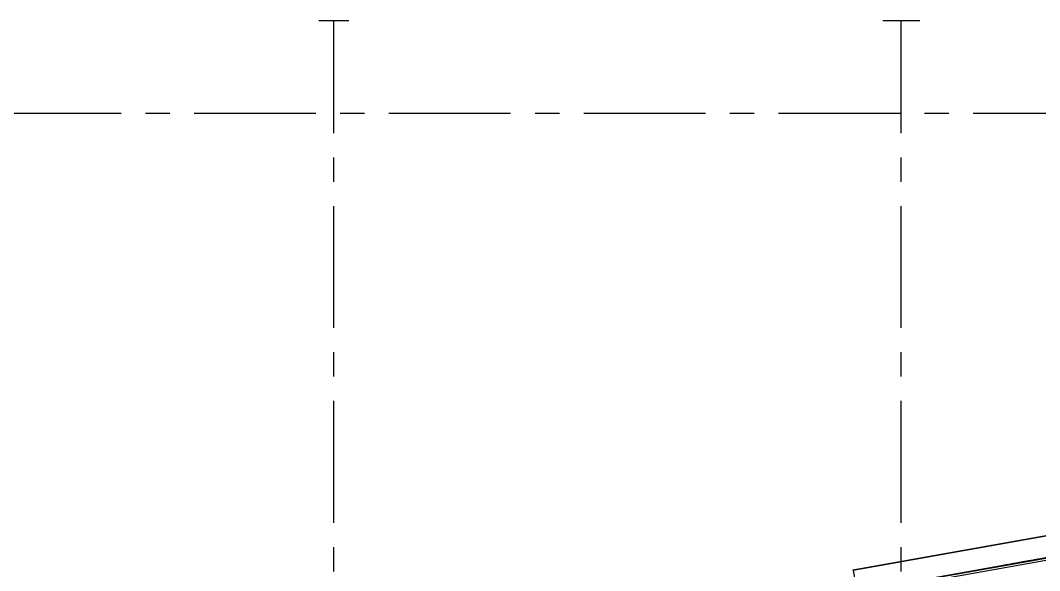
# Model space of a CAD drawing. Header units: millimetres. Extents: x 2368 to 8313, y 7493 to 11698.
# Drawn here: x 3628.8 to 3894.7, y 11352.2 to 11495.7 of the extents above; entities that cross this region are included whole.
import ezdxf

# ---------------------------------------------------------------- set-up
doc = ezdxf.new("R2010")
doc.units = ezdxf.units.MM
for name, pattern in [('CENTER', [50.8, 31.75, -6.35, 6.35, -6.35]), ('XKITLINE00', [0]), ('XKITLINE03', [6, 3, -1, 1, -1])]:
    doc.linetypes.add(name, pattern=pattern)

msp = doc.modelspace()

# ---------------------------------------------------------------- linework, layer by layer
at = {"color": 3, "linetype": 'XKITLINE00'}
for p, q in [((3706.6974, 11495.735), (3714.479, 11495.735)), ((3853.7709, 11495.735), (3863.4055, 11495.735))]:
    msp.add_line(p, q, dxfattribs=at)
at = {"color": 6, "linetype": 'CENTER'}
for p, q in [((3710.5882, 10907.5139), (3710.5882, 11495.735)), ((3858.5882, 10907.5139), (3858.5882, 11495.735)), ((3369.36, 11471.5205), (7066.504, 11471.5205))]:
    msp.add_line(p, q, dxfattribs=at)
at = {"color": 8, "linetype": 'XKITLINE00'}
for p, q in [((4174.8214, 11410.9369), (3845.9981, 11352.3605)), ((4174.839, 11410.8385), (3846.0157, 11352.262)), ((4176.5713, 11405.3082), (3846.2996, 11346.4737)), ((4176.6356, 11404.8069), (3846.4124, 11345.981)), ((3934.2482, 11362.2916), (3846.2664, 11346.6185)), ((3845.9981, 11352.3605), (3846.0157, 11352.262)), ((3846.0156, 11352.262), (3846.9978, 11346.7488))]:
    msp.add_line(p, q, dxfattribs=at)
at = {"color": 8, "linetype": 'XKITLINE03'}
for p, q in [((3846.9977, 11346.7488), (4175.821, 11405.3253)), ((4175.8211, 11405.3253), (3846.9978, 11346.7488))]:
    msp.add_line(p, q, dxfattribs=at)

doc.saveas('drawing.dxf')
